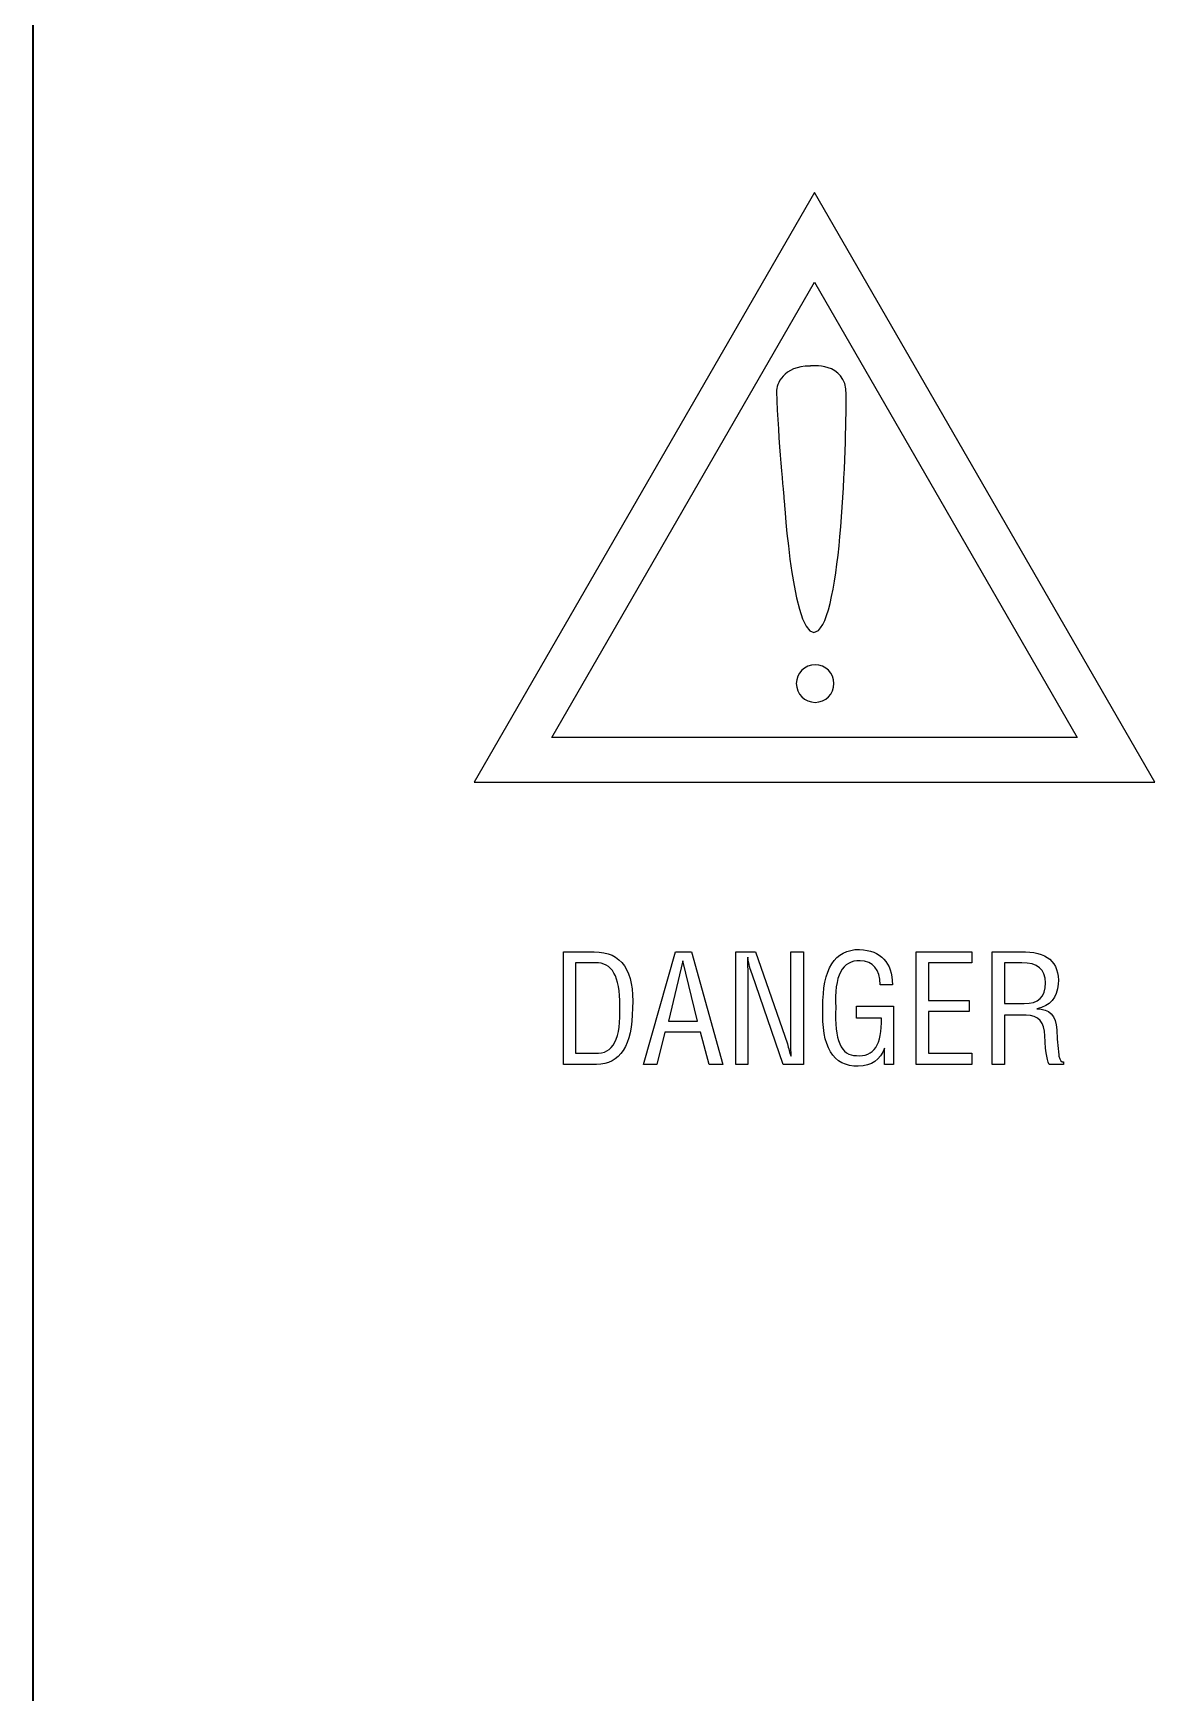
# Model space of a CAD drawing. Extents: x -45 to 645, y -160 to 467.
# Drawn here: x 345.13 to 358.32, y 141.45 to 160.94 of the extents above; entities that cross this region are included whole.
import ezdxf

# ---------------------------------------------------------------- set-up
doc = ezdxf.new("R2010")
doc.units = 0
doc.layers.add('layer 1', color=7, linetype='Continuous')

msp = doc.modelspace()

# ---------------------------------------------------------------- linework, layer by layer
at = {"color": 7, "lineweight": 35}
msp.add_line((345.132, 81.262), (345.132, 209.862), dxfattribs=at)
msp.add_line((345.132, 81.262), (345.132, 209.862), dxfattribs=at)
msp.add_line((345.132, 81.262), (345.132, 209.862), dxfattribs=at)
msp.add_line((345.132, 81.262), (345.132, 209.862), dxfattribs=at)
at = {"layer": 'layer 1', "color": 7, "lineweight": 9, "true_color": 0xffffff}
msp.add_open_spline([(345.132, 81.262), (345.132, 124.129), (345.132, 188.429), (345.132, 209.862)], degree=3, dxfattribs=at)
at = {"layer": 'layer 1', "color": 7, "true_color": 0xffffff}
for points, knots in [([(358.316, 152.144), (358.316, 152.144), (350.316, 152.144), (350.316, 152.144), (350.316, 152.144), (354.316, 159.073), (354.316, 159.073), (354.316, 159.073), (358.316, 152.144), (358.316, 152.144)], [0, 0, 0, 0, 0.333333, 0.333333, 0.333333, 0.666667, 0.666667, 0.666667, 1, 1, 1, 1]), ([(354.316, 158.018), (354.316, 158.018), (351.228, 152.67), (351.228, 152.67), (351.228, 152.67), (357.404, 152.67), (357.404, 152.67), (357.404, 152.67), (354.316, 158.018), (354.316, 158.018)], [0, 0, 0, 0, 0.333333, 0.333333, 0.333333, 0.666667, 0.666667, 0.666667, 1, 1, 1, 1]), ([(354.264, 157.034), (354.264, 157.034), (354.689, 157.094), (354.689, 156.699), (354.689, 156.307), (354.651, 154.18), (354.361, 153.929), (354.071, 153.682), (353.957, 155.474), (353.957, 155.474), (353.957, 155.475), (353.889, 156.166), (353.868, 156.734), (353.865, 156.819), (353.951, 157.034), (354.264, 157.034)], [0, 0, 0, 0, 0.2, 0.2, 0.2, 0.4, 0.4, 0.4, 0.6, 0.6, 0.6, 0.8, 0.8, 0.8, 1, 1, 1, 1]), ([(354.545, 153.305), (354.545, 153.181), (354.446, 153.083), (354.324, 153.083), (354.202, 153.083), (354.102, 153.181), (354.102, 153.305), (354.102, 153.425), (354.201, 153.524), (354.324, 153.524), (354.446, 153.524), (354.545, 153.425), (354.545, 153.305)], [0, 0, 0, 0, 0.25, 0.25, 0.25, 0.5, 0.5, 0.5, 0.75, 0.75, 0.75, 1, 1, 1, 1]), ([(352.177, 149.492), (352.2, 149.933), (352.049, 150.153), (351.726, 150.153), (351.726, 150.153), (351.365, 150.153), (351.365, 150.153), (351.365, 150.153), (351.365, 148.83), (351.365, 148.83), (351.365, 148.83), (351.754, 148.83), (351.754, 148.83), (352.032, 148.83), (352.172, 149.051), (352.177, 149.492)], [0, 0, 0, 0, 0.2, 0.2, 0.2, 0.4, 0.4, 0.4, 0.6, 0.6, 0.6, 0.8, 0.8, 0.8, 1, 1, 1, 1]), ([(352.463, 148.83), (352.463, 148.83), (352.557, 149.21), (352.557, 149.21), (352.557, 149.21), (352.975, 149.21), (352.975, 149.21), (352.975, 149.21), (353.076, 148.83), (353.076, 148.83), (353.076, 148.83), (353.24, 148.83), (353.24, 148.83), (353.24, 148.83), (352.872, 150.153), (352.872, 150.153), (352.872, 150.153), (352.681, 150.153), (352.681, 150.153), (352.681, 150.153), (352.306, 148.83), (352.306, 148.83), (352.306, 148.83), (352.463, 148.83), (352.463, 148.83)], [0, 0, 0, 0, 0.125, 0.125, 0.125, 0.25, 0.25, 0.25, 0.375, 0.375, 0.375, 0.5, 0.5, 0.5, 0.625, 0.625, 0.625, 0.75, 0.75, 0.75, 0.875, 0.875, 0.875, 1, 1, 1, 1]), ([(354.038, 148.996), (354.044, 148.964), (354.045, 148.941), (354.038, 148.927), (354.024, 148.968), (354.012, 149.015), (353.998, 149.072), (353.998, 149.072), (353.623, 150.153), (353.623, 150.153), (353.623, 150.153), (353.39, 150.153), (353.39, 150.153), (353.39, 150.153), (353.39, 148.83), (353.39, 148.83), (353.39, 148.83), (353.534, 148.83), (353.534, 148.83), (353.534, 148.83), (353.534, 149.885), (353.534, 149.885), (353.534, 149.934), (353.532, 149.973), (353.527, 150.001), (353.527, 150.033), (353.527, 150.063), (353.534, 150.091), (353.542, 150.009), (353.558, 149.941), (353.583, 149.892), (353.583, 149.892), (353.949, 148.83), (353.949, 148.83), (353.949, 148.83), (354.188, 148.83), (354.188, 148.83), (354.188, 148.83), (354.188, 150.153), (354.188, 150.153), (354.188, 150.153), (354.038, 150.153), (354.038, 150.153), (354.038, 150.153), (354.038, 149.072), (354.038, 149.072), (354.035, 149.052), (354.035, 149.028), (354.038, 148.996)], [0, 0, 0, 0, 0.111111, 0.111111, 0.111111, 0.166667, 0.166667, 0.166667, 0.222222, 0.222222, 0.222222, 0.277778, 0.277778, 0.277778, 0.333333, 0.333333, 0.333333, 0.388889, 0.388889, 0.388889, 0.444444, 0.444444, 0.444444, 0.5, 0.5, 0.5, 0.611111, 0.611111, 0.611111, 0.666667, 0.666667, 0.666667, 0.722222, 0.722222, 0.722222, 0.777778, 0.777778, 0.777778, 0.833333, 0.833333, 0.833333, 0.888889, 0.888889, 0.888889, 0.944444, 0.944444, 0.944444, 1, 1, 1, 1]), ([(354.809, 149.513), (354.809, 149.513), (354.809, 149.375), (354.809, 149.375), (354.809, 149.375), (355.103, 149.375), (355.103, 149.375), (355.111, 149.063), (355.014, 148.915), (354.809, 148.934), (354.628, 148.929), (354.546, 149.118), (354.565, 149.499), (354.546, 149.871), (354.642, 150.054), (354.851, 150.049), (355.005, 150.04), (355.085, 149.947), (355.089, 149.767), (355.089, 149.767), (355.232, 149.767), (355.232, 149.767), (355.228, 150.03), (355.099, 150.167), (354.844, 150.181), (354.553, 150.181), (354.409, 149.954), (354.415, 149.499), (354.395, 149.035), (354.535, 148.805), (354.83, 148.809), (354.989, 148.814), (355.089, 148.885), (355.138, 149.022), (355.138, 149.022), (355.138, 148.83), (355.138, 148.83), (355.138, 148.83), (355.246, 148.83), (355.246, 148.83), (355.246, 148.83), (355.246, 149.513), (355.246, 149.513), (355.246, 149.513), (354.809, 149.513), (354.809, 149.513)], [0, 0, 0, 0, 0.0625, 0.0625, 0.0625, 0.125, 0.125, 0.125, 0.1875, 0.1875, 0.1875, 0.25, 0.25, 0.25, 0.3125, 0.3125, 0.3125, 0.375, 0.375, 0.375, 0.4375, 0.4375, 0.4375, 0.5, 0.5, 0.5, 0.5625, 0.5625, 0.5625, 0.625, 0.625, 0.625, 0.75, 0.75, 0.75, 0.8125, 0.8125, 0.8125, 0.875, 0.875, 0.875, 0.9375, 0.9375, 0.9375, 1, 1, 1, 1]), ([(356.166, 148.961), (356.166, 148.961), (355.654, 148.961), (355.654, 148.961), (355.654, 148.961), (355.654, 149.451), (355.654, 149.451), (355.654, 149.451), (356.133, 149.451), (356.133, 149.451), (356.133, 149.451), (356.133, 149.582), (356.133, 149.582), (356.133, 149.582), (355.654, 149.582), (355.654, 149.582), (355.654, 149.582), (355.654, 150.023), (355.654, 150.023), (355.654, 150.023), (356.166, 150.023), (356.166, 150.023), (356.166, 150.023), (356.166, 150.153), (356.166, 150.153), (356.166, 150.153), (355.511, 150.153), (355.511, 150.153), (355.511, 150.153), (355.511, 148.83), (355.511, 148.83), (355.511, 148.83), (356.166, 148.83), (356.166, 148.83), (356.166, 148.83), (356.166, 148.961), (356.166, 148.961)], [0, 0, 0, 0, 0.083333, 0.083333, 0.083333, 0.166667, 0.166667, 0.166667, 0.25, 0.25, 0.25, 0.333333, 0.333333, 0.333333, 0.416667, 0.416667, 0.416667, 0.5, 0.5, 0.5, 0.583333, 0.583333, 0.583333, 0.666667, 0.666667, 0.666667, 0.75, 0.75, 0.75, 0.833333, 0.833333, 0.833333, 0.916667, 0.916667, 0.916667, 1, 1, 1, 1]), ([(356.802, 149.409), (356.947, 149.405), (357.022, 149.324), (357.025, 149.167), (357.025, 149.104), (357.03, 149.037), (357.039, 148.968), (357.048, 148.908), (357.06, 148.862), (357.074, 148.83), (357.074, 148.83), (357.244, 148.83), (357.244, 148.83), (357.244, 148.83), (357.244, 148.859), (357.244, 148.859), (357.221, 148.853), (357.203, 148.876), (357.189, 148.927), (357.189, 148.931), (357.189, 148.936), (357.189, 148.941), (357.175, 149.042), (357.167, 149.141), (357.163, 149.236), (357.153, 149.402), (357.076, 149.485), (356.931, 149.485), (357.085, 149.516), (357.168, 149.613), (357.182, 149.774), (357.196, 150.037), (357.048, 150.162), (356.739, 150.153), (356.739, 150.153), (356.405, 150.153), (356.405, 150.153), (356.405, 150.153), (356.405, 148.83), (356.405, 148.83), (356.405, 148.83), (356.549, 148.83), (356.549, 148.83), (356.549, 148.83), (356.549, 149.409), (356.549, 149.409), (356.549, 149.409), (356.802, 149.409), (356.802, 149.409)], [0, 0, 0, 0, 0.0625, 0.0625, 0.0625, 0.125, 0.125, 0.125, 0.1875, 0.1875, 0.1875, 0.25, 0.25, 0.25, 0.3125, 0.3125, 0.3125, 0.375, 0.375, 0.375, 0.4375, 0.4375, 0.4375, 0.5, 0.5, 0.5, 0.5625, 0.5625, 0.5625, 0.625, 0.625, 0.625, 0.6875, 0.6875, 0.6875, 0.75, 0.75, 0.75, 0.8125, 0.8125, 0.8125, 0.875, 0.875, 0.875, 0.9375, 0.9375, 0.9375, 1, 1, 1, 1]), ([(351.74, 150.023), (351.936, 150.032), (352.032, 149.864), (352.027, 149.52), (352.044, 149.134), (351.95, 148.947), (351.74, 148.961), (351.74, 148.961), (351.508, 148.961), (351.508, 148.961), (351.508, 148.961), (351.508, 150.023), (351.508, 150.023), (351.508, 150.023), (351.74, 150.023), (351.74, 150.023)], [0, 0, 0, 0, 0.2, 0.2, 0.2, 0.4, 0.4, 0.4, 0.6, 0.6, 0.6, 0.8, 0.8, 0.8, 1, 1, 1, 1]), ([(352.599, 149.34), (352.599, 149.34), (352.769, 150.049), (352.769, 150.049), (352.769, 150.049), (352.94, 149.34), (352.94, 149.34), (352.94, 149.34), (352.599, 149.34), (352.599, 149.34)], [0, 0, 0, 0, 0.333333, 0.333333, 0.333333, 0.666667, 0.666667, 0.666667, 1, 1, 1, 1]), ([(356.753, 150.023), (356.934, 150.026), (357.029, 149.948), (357.032, 149.788), (357.029, 149.622), (356.945, 149.543), (356.781, 149.546), (356.781, 149.546), (356.549, 149.546), (356.549, 149.546), (356.549, 149.546), (356.549, 150.023), (356.549, 150.023), (356.549, 150.023), (356.753, 150.023), (356.753, 150.023)], [0, 0, 0, 0, 0.2, 0.2, 0.2, 0.4, 0.4, 0.4, 0.6, 0.6, 0.6, 0.8, 0.8, 0.8, 1, 1, 1, 1])]:
    msp.add_open_spline(points, degree=3, knots=knots, dxfattribs=at)

doc.saveas('drawing.dxf')
